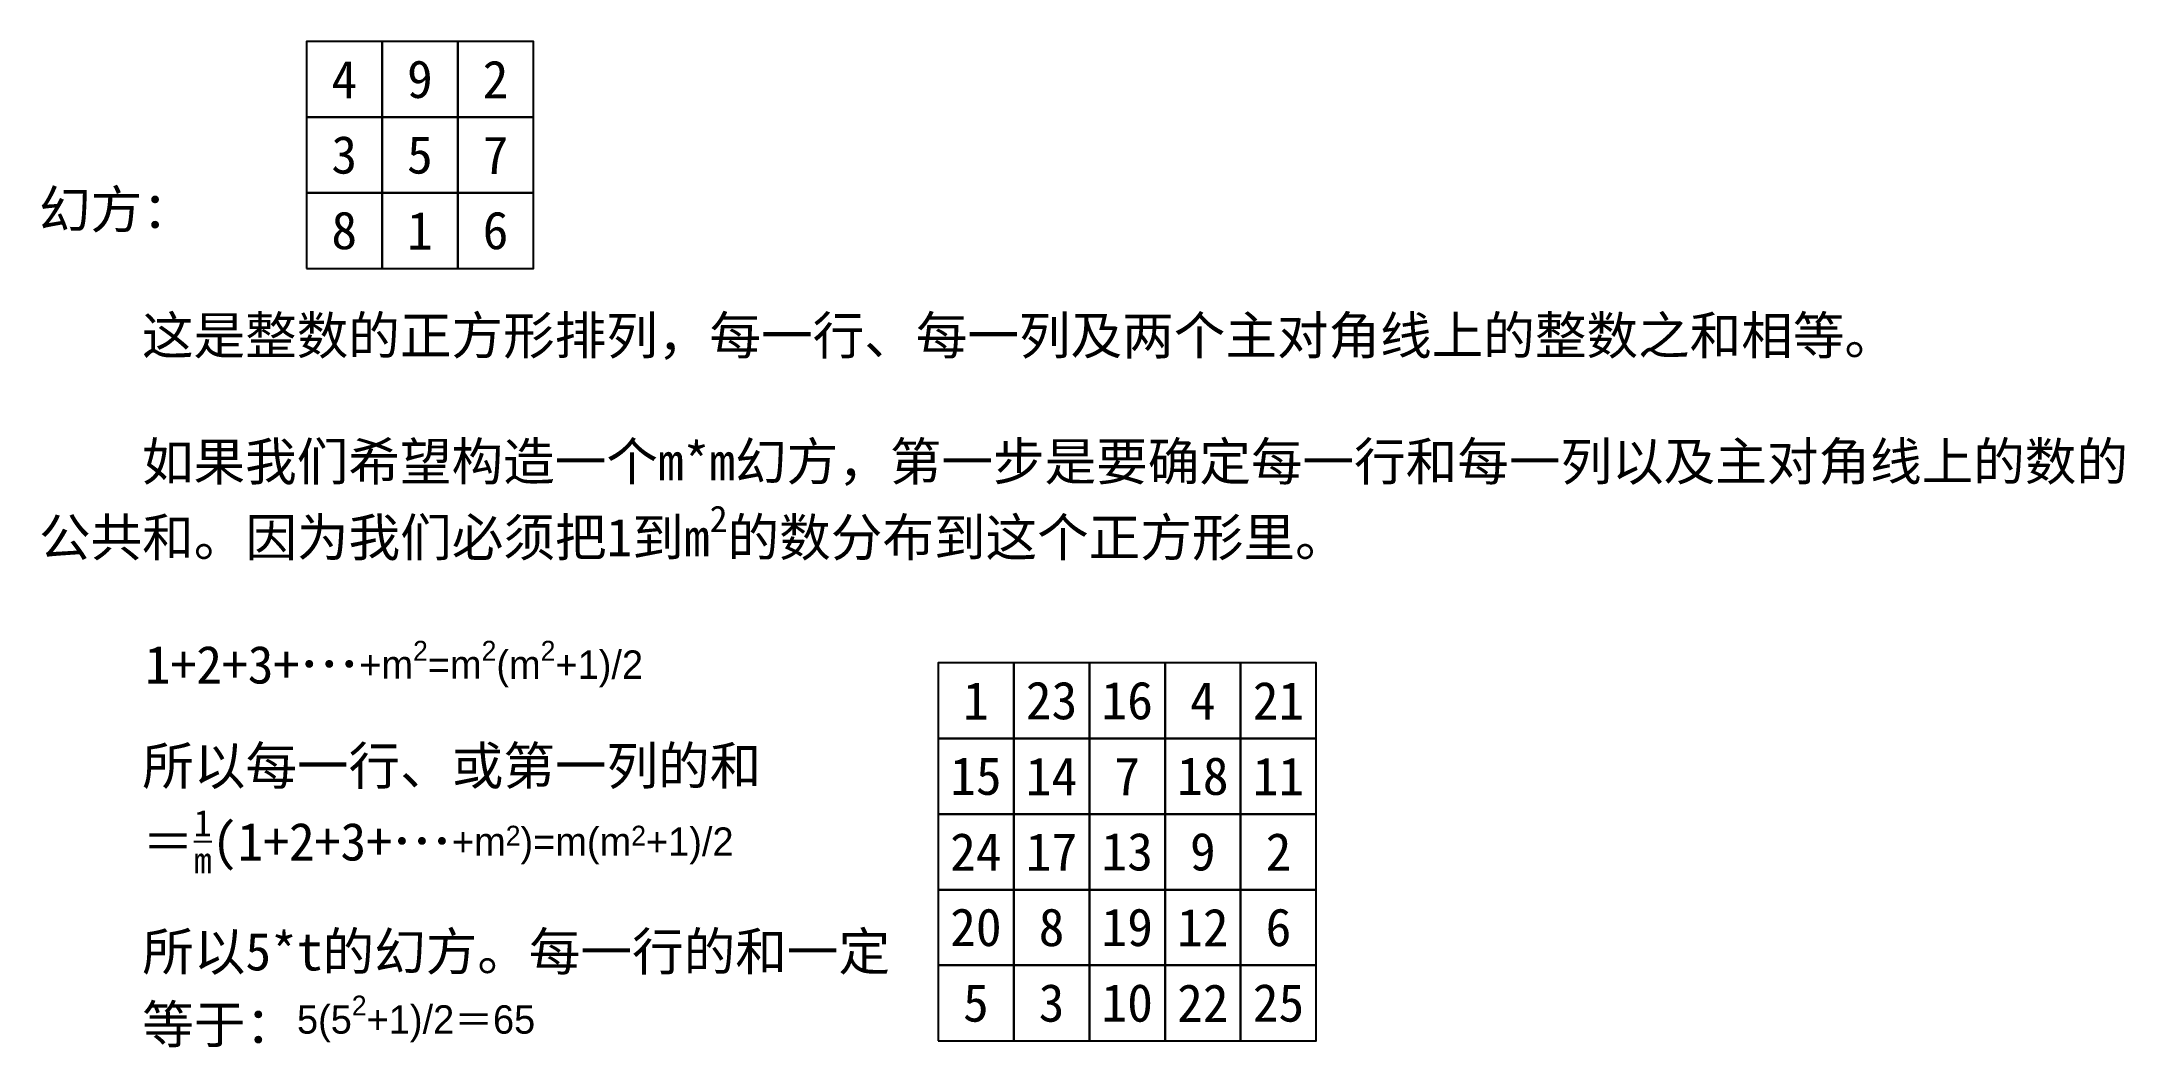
# Model space of a CAD drawing. Header units: millimetres. Extents: x 1660 to 1935, y 1130 to 1263.
import ezdxf

# ---------------------------------------------------------------- set-up
doc = ezdxf.new("R2010")
doc.units = ezdxf.units.MM
doc.styles.add('w', font='', dxfattribs={"height": 5})
doc.styles.get('w').set_extended_font_data('SimSun')

msp = doc.modelspace()

# ---------------------------------------------------------------- linework, layer by layer
for points in [[(1694.88, 1252.81), (1704.88, 1252.81), (1704.88, 1262.81), (1694.88, 1262.81)], [(1704.88, 1252.81), (1714.88, 1252.81), (1714.88, 1262.81), (1704.88, 1262.81)], [(1714.88, 1252.81), (1724.88, 1252.81), (1724.88, 1262.81), (1714.88, 1262.81)], [(1694.88, 1242.81), (1704.88, 1242.81), (1704.88, 1252.81), (1694.88, 1252.81)], [(1704.88, 1242.81), (1714.88, 1242.81), (1714.88, 1252.81), (1704.88, 1252.81)], [(1714.88, 1242.81), (1724.88, 1242.81), (1724.88, 1252.81), (1714.88, 1252.81)], [(1694.88, 1232.81), (1704.88, 1232.81), (1704.88, 1242.81), (1694.88, 1242.81)], [(1704.88, 1232.81), (1714.88, 1232.81), (1714.88, 1242.81), (1704.88, 1242.81)], [(1714.88, 1232.81), (1724.88, 1232.81), (1724.88, 1242.81), (1714.88, 1242.81)], [(1778.38, 1170.63), (1788.38, 1170.63), (1788.38, 1180.63), (1778.38, 1180.63)], [(1788.38, 1170.63), (1798.38, 1170.63), (1798.38, 1180.63), (1788.38, 1180.63)], [(1798.38, 1170.63), (1808.38, 1170.63), (1808.38, 1180.63), (1798.38, 1180.63)], [(1808.38, 1170.63), (1818.38, 1170.63), (1818.38, 1180.63), (1808.38, 1180.63)], [(1818.38, 1170.63), (1828.38, 1170.63), (1828.38, 1180.63), (1818.38, 1180.63)], [(1778.38, 1160.63), (1788.38, 1160.63), (1788.38, 1170.63), (1778.38, 1170.63)], [(1788.38, 1160.63), (1798.38, 1160.63), (1798.38, 1170.63), (1788.38, 1170.63)], [(1798.38, 1160.63), (1808.38, 1160.63), (1808.38, 1170.63), (1798.38, 1170.63)], [(1808.38, 1160.63), (1818.38, 1160.63), (1818.38, 1170.63), (1808.38, 1170.63)], [(1818.38, 1160.63), (1828.38, 1160.63), (1828.38, 1170.63), (1818.38, 1170.63)], [(1778.38, 1150.63), (1788.38, 1150.63), (1788.38, 1160.63), (1778.38, 1160.63)], [(1788.38, 1150.63), (1798.38, 1150.63), (1798.38, 1160.63), (1788.38, 1160.63)], [(1798.38, 1150.63), (1808.38, 1150.63), (1808.38, 1160.63), (1798.38, 1160.63)], [(1808.38, 1150.63), (1818.38, 1150.63), (1818.38, 1160.63), (1808.38, 1160.63)], [(1818.38, 1150.63), (1828.38, 1150.63), (1828.38, 1160.63), (1818.38, 1160.63)], [(1778.38, 1140.63), (1788.38, 1140.63), (1788.38, 1150.63), (1778.38, 1150.63)], [(1788.38, 1140.63), (1798.38, 1140.63), (1798.38, 1150.63), (1788.38, 1150.63)], [(1798.38, 1140.63), (1808.38, 1140.63), (1808.38, 1150.63), (1798.38, 1150.63)], [(1808.38, 1140.63), (1818.38, 1140.63), (1818.38, 1150.63), (1808.38, 1150.63)], [(1818.38, 1140.63), (1828.38, 1140.63), (1828.38, 1150.63), (1818.38, 1150.63)], [(1778.38, 1130.63), (1788.38, 1130.63), (1788.38, 1140.63), (1778.38, 1140.63)], [(1788.38, 1130.63), (1798.38, 1130.63), (1798.38, 1140.63), (1788.38, 1140.63)], [(1798.38, 1130.63), (1808.38, 1130.63), (1808.38, 1140.63), (1798.38, 1140.63)], [(1808.38, 1130.63), (1818.38, 1130.63), (1818.38, 1140.63), (1808.38, 1140.63)], [(1818.38, 1130.63), (1828.38, 1130.63), (1828.38, 1140.63), (1818.38, 1140.63)]]:
    msp.add_lwpolyline(points, close=True)
at = {"color": 1}
msp.add_lwpolyline([(1788.38, 1140.63), (1818.38, 1140.63), (1818.38, 1170.63), (1788.38, 1170.63)], close=True, dxfattribs=at)

# ---------------------------------------------------------------- texts
at = {"char_height": 5, "style": 'w'}
for s, insert, width, attachment_point in [('4', (1699.88, 1257.81), 10, 5), ('9', (1709.88, 1257.81), 10, 5), ('2', (1719.88, 1257.81), 10, 5), ('3', (1699.88, 1247.81), 10, 5), ('5', (1709.88, 1247.81), 10, 5), ('7', (1719.88, 1247.81), 10, 5), ('\\A1;幻方：\\P\\P    这是整数的正方形排列，每一行、每一列及两个主对角线上的整数之和相等。\\P\\P    如果我们希望构造一个m*m幻方，第一步是要确定每一行和每一列以及主对角线上的数的公共和。因为我们必须把1到m{\\H0.7x;\\S2^ ;}的数分布到这个正方形里。', (1659.53, 1243.11), 279.9526, 1), ('8', (1699.88, 1237.81), 10, 5), ('1', (1709.88, 1237.81), 10, 5), ('6', (1719.88, 1237.81), 10, 5), ('\\A1;1+2+3+{\\H1.167x;…\\fËÎÌå|b0|i0|c134|p0;\\H0.6429x;+m\\H0.7x;\\S2^ ;\\H1.429x;=m\\H0.7x;\\S2^ ;\\H1.429x;(m\\H0.7x;\\S2^ ;\\H1.429x;+1)/2}', (1673.52, 1183.55), 191.4985, 1), ('1', (1783.38, 1175.63), 10, 5), ('23', (1793.38, 1175.63), 10, 5), ('16', (1803.38, 1175.63), 10, 5), ('4', (1813.38, 1175.63), 10, 5), ('21', (1823.38, 1175.63), 10, 5), ('\\A1;所以每一行、或第一列的和＝{\\H0.7x;\\S1/m;}(1+2+3+{\\H1.167x;…\\fËÎÌå|b0|i0|c134|p0;\\H0.6429x;+m\\H0.7x;\\S2^ ;\\H1.429x;)\\H1x;=m\\H1x;(m\\H0.7x;\\S2^ ;\\H1.429x;+1)/2}', (1673.17, 1169.52), 134.576, 1), ('15', (1783.38, 1165.63), 10, 5), ('14', (1793.38, 1165.63), 10, 5), ('7', (1803.38, 1165.63), 10, 5), ('18', (1813.38, 1165.63), 10, 5), ('11', (1823.38, 1165.63), 10, 5), ('24', (1783.38, 1155.63), 10, 5), ('17', (1793.38, 1155.63), 10, 5), ('13', (1803.38, 1155.63), 10, 5), ('9', (1813.38, 1155.63), 10, 5), ('2', (1823.38, 1155.63), 10, 5), ('20', (1783.38, 1145.63), 10, 5), ('8', (1793.38, 1145.63), 10, 5), ('19', (1803.38, 1145.63), 10, 5), ('12', (1813.38, 1145.63), 10, 5), ('6', (1823.38, 1145.63), 10, 5), ('所以5*t的幻方。每一行的和一定等于：{\\A1;\\fËÎÌå|b0|i0|c134|p0;\\H0.7505x;5\\H1x;(5\\H0.7x;\\S2^ ;\\H1.429x;+1)/2\\fSimSun|b0|i0|c134|p2;＝\\fËÎÌå|b0|i0|c134|p0;65}', (1673.17, 1144.95), 101.8983, 1), ('5', (1783.38, 1135.63), 10, 5), ('3', (1793.38, 1135.63), 10, 5), ('10', (1803.38, 1135.63), 10, 5), ('22', (1813.38, 1135.63), 10, 5), ('25', (1823.38, 1135.63), 10, 5)]:
    msp.add_mtext(s, dxfattribs=dict(at, insert=insert, width=width, attachment_point=attachment_point))

doc.saveas('drawing.dxf')
